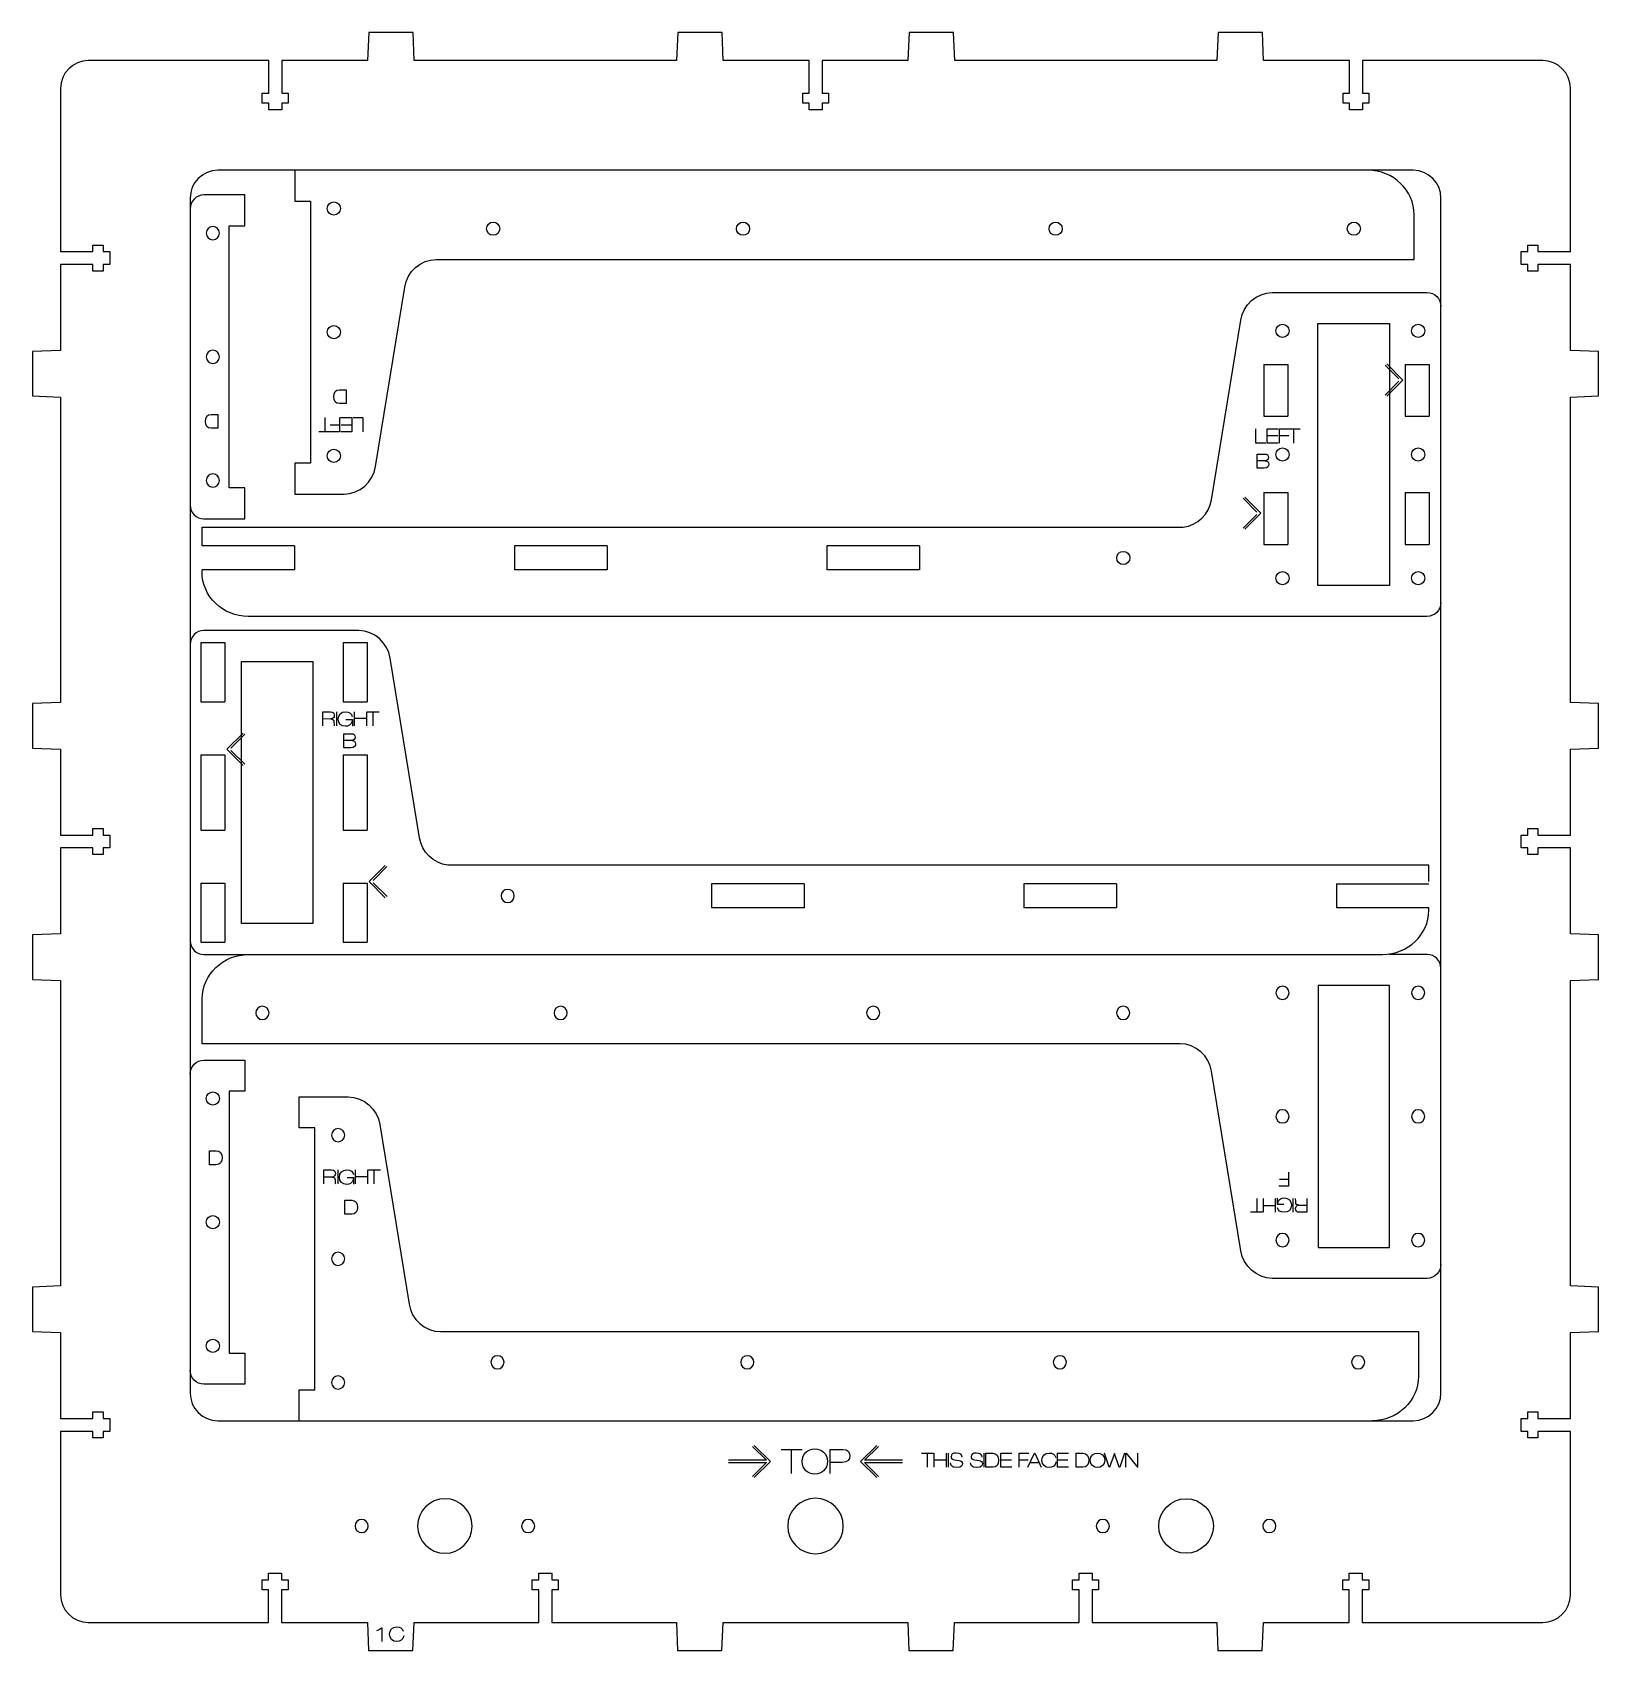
# Model space of a CAD drawing. Header units: millimetres. Extents: x -1166 to -93, y -857 to -63.
# Drawn here: x -1166 to -827.5, y -456.1 to -106.4 of the extents above; entities that cross this region are included whole.
import ezdxf

# ---------------------------------------------------------------- set-up
doc = ezdxf.new("R2010")
doc.units = ezdxf.units.MM
doc.layers.add('CUTS', color=1, linetype='Continuous', true_color=0xff0000)
doc.layers.add('TEXT', color=5, linetype='Continuous', true_color=0x0000ff)

msp = doc.modelspace()

# ---------------------------------------------------------------- linework, layer by layer
at = {"layer": 'CUTS', "color": 1, "lineweight": 25, "true_color": 0xff0000}
for p, q in [((-899.89, -178.12), (-894.69, -178.12)), ((-899.89, -178.12), (-899.89, -189.34)), ((-894.69, -178.12), (-894.69, -189.34)), ((-869.34, -178.12), (-864.14, -178.12)), ((-869.34, -178.12), (-869.34, -189.34)), ((-864.14, -178.12), (-864.14, -189.34)), ((-899.89, -189.34), (-894.69, -189.34)), ((-869.34, -189.34), (-864.14, -189.34)), ((-899.89, -205.84), (-894.69, -205.84)), ((-899.89, -205.84), (-899.89, -217.07)), ((-894.69, -205.84), (-894.69, -217.07)), ((-869.34, -205.84), (-864.14, -205.84)), ((-869.34, -205.84), (-869.34, -217.07)), ((-864.14, -205.84), (-864.14, -217.07)), ((-1129.31, -213.31), (-917.31, -213.27)), ((-1129.31, -217.35), (-1129.31, -213.31)), ((-1109.36, -217.35), (-1129.31, -217.35)), ((-1109.36, -217.35), (-1109.36, -222.55)), ((-1061.82, -217.35), (-1061.82, -222.55)), ((-1041.82, -217.35), (-1061.82, -217.35)), ((-1041.82, -217.35), (-1041.82, -222.55)), ((-994.31, -217.35), (-994.31, -222.55)), ((-974.31, -217.35), (-994.31, -217.35)), ((-974.31, -217.35), (-974.31, -222.55)), ((-899.89, -217.07), (-894.69, -217.07)), ((-869.34, -217.07), (-864.14, -217.07)), ((-1129.36, -222.95), (-1129.31, -222.55)), ((-1109.36, -222.55), (-1129.31, -222.55)), ((-1041.82, -222.55), (-1061.82, -222.55)), ((-974.31, -222.55), (-994.31, -222.55)), ((-1129.62, -238.26), (-1124.42, -238.26)), ((-1129.62, -238.26), (-1129.62, -251.06)), ((-1124.42, -238.26), (-1124.42, -251.06)), ((-1098.87, -238.26), (-1093.67, -238.26)), ((-1098.87, -238.26), (-1098.87, -251.06)), ((-1093.67, -238.26), (-1093.67, -251.06)), ((-1129.62, -251.06), (-1124.42, -251.06)), ((-1098.87, -251.06), (-1093.67, -251.06)), ((-1129.62, -262.49), (-1124.42, -262.49)), ((-1129.62, -262.49), (-1129.62, -278.79)), ((-1124.42, -262.49), (-1124.42, -278.79)), ((-1098.87, -262.49), (-1093.67, -262.49)), ((-1098.87, -262.49), (-1098.87, -278.79)), ((-1093.67, -262.49), (-1093.67, -278.79)), ((-1129.62, -278.79), (-1124.42, -278.79)), ((-1098.87, -278.79), (-1093.67, -278.79)), ((-864.25, -286.36), (-1076.25, -286.36)), ((-864.23, -289.9), (-864.25, -286.36)), ((-1129.62, -290.21), (-1124.42, -290.21)), ((-1129.62, -290.21), (-1129.62, -303.01)), ((-1124.42, -290.21), (-1124.42, -303.01)), ((-1098.87, -290.21), (-1093.67, -290.21)), ((-1098.87, -290.21), (-1098.87, -303.01)), ((-1093.67, -290.21), (-1093.67, -303.01)), ((-1019.26, -290.4), (-1019.26, -295.6)), ((-999.26, -290.4), (-1019.26, -290.4)), ((-999.26, -290.4), (-999.26, -295.6)), ((-951.74, -290.4), (-951.74, -295.6)), ((-931.74, -290.4), (-951.74, -290.4)), ((-931.74, -290.4), (-931.74, -295.6)), ((-884.21, -290.4), (-884.21, -295.6)), ((-884.21, -290.4), (-864.23, -290.4)), ((-999.26, -295.6), (-1019.26, -295.6)), ((-931.74, -295.6), (-951.74, -295.6)), ((-864.23, -295.6), (-884.21, -295.6)), ((-864.21, -296.1), (-864.21, -295.6)), ((-1129.62, -303.01), (-1124.42, -303.01)), ((-1098.87, -303.01), (-1093.67, -303.01))]:
    msp.add_line(p, q, dxfattribs=at)
for points in [[(-839.61, -112.46), (-858.85, -112.46), (-878.57, -112.46), (-878.57, -119.48), (-877.17, -119.48), (-877.17, -121.68), (-878.57, -121.68), (-878.57, -123.12), (-881.37, -123.12), (-881.37, -121.68), (-882.77, -121.68), (-882.77, -119.48), (-881.37, -119.48), (-881.37, -112.46), (-899.92, -112.46), (-900.17, -106.37), (-909.77, -106.37), (-910.02, -112.46), (-966.7, -112.46), (-966.95, -106.37), (-976.55, -106.37), (-976.8, -112.46), (-995.35, -112.46), (-995.35, -119.48), (-993.95, -119.48), (-993.95, -121.68), (-995.35, -121.68), (-995.35, -123.12), (-998.15, -123.12), (-998.15, -121.68), (-999.55, -121.68), (-999.55, -119.48), (-998.15, -119.48), (-998.15, -112.46), (-1016.7, -112.46), (-1016.95, -106.37), (-1026.55, -106.37), (-1026.8, -112.46), (-1083.49, -112.46), (-1083.74, -106.37), (-1093.34, -106.37), (-1093.59, -112.46), (-1112.14, -112.46), (-1112.14, -119.48), (-1110.74, -119.48), (-1110.74, -121.68), (-1112.14, -121.68), (-1112.14, -123.12), (-1114.94, -123.12), (-1114.94, -121.68), (-1116.34, -121.68), (-1116.34, -119.48), (-1114.94, -119.48), (-1114.94, -112.46), (-1130.99, -112.46), (-1153.94, -112.47)], [(-1159.94, -118.47), (-1159.94, -137.7), (-1159.94, -153.75), (-1152.93, -153.75), (-1152.93, -152.35), (-1150.73, -152.35), (-1150.73, -153.75), (-1149.28, -153.75), (-1149.28, -156.56), (-1150.73, -156.56), (-1150.73, -157.96), (-1152.93, -157.96), (-1152.93, -156.56), (-1159.94, -156.56), (-1159.94, -175.1), (-1166.03, -175.35), (-1166.03, -184.95), (-1159.94, -185.2), (-1159.94, -251.18), (-1166.03, -251.43), (-1166.03, -261.03), (-1159.94, -261.28), (-1159.94, -279.83), (-1152.93, -279.83), (-1152.93, -278.43), (-1150.73, -278.43), (-1150.73, -279.83), (-1149.28, -279.83), (-1149.28, -282.63), (-1150.73, -282.63), (-1150.73, -284.03), (-1152.93, -284.03), (-1152.93, -282.63), (-1159.94, -282.63), (-1159.94, -301.18), (-1166.03, -301.43), (-1166.03, -311.03), (-1159.94, -311.28), (-1159.94, -377.26), (-1166.03, -377.51), (-1166.03, -387.11), (-1159.94, -387.36), (-1159.94, -405.91), (-1152.93, -405.91), (-1152.93, -404.51), (-1150.73, -404.51), (-1150.73, -405.91), (-1149.28, -405.91), (-1149.28, -408.71), (-1150.73, -408.71), (-1150.73, -410.11), (-1152.93, -410.11), (-1152.93, -408.71), (-1159.94, -408.71), (-1159.94, -427.92), (-1159.94, -444)], [(-827.52, -184.95), (-827.52, -175.35), (-833.61, -175.1), (-833.61, -156.55), (-840.63, -156.55), (-840.63, -157.95), (-842.83, -157.95), (-842.83, -156.55), (-844.27, -156.55), (-844.27, -153.75), (-842.83, -153.75), (-842.83, -152.35), (-840.63, -152.35), (-840.63, -153.75), (-833.61, -153.75), (-833.61, -118.46)], [(-867.61, -136.17), (-1125.94, -136.17)], [(-1109.3, -136.17), (-1109.3, -142.87), (-1105.9, -142.87), (-1105.9, -199.47), (-1109.3, -199.47), (-1109.3, -206.17), (-1098.68, -206.17)], [(-1131.94, -142.17), (-1131.94, -400.42)], [(-1128.94, -211.5), (-1120.11, -211.5), (-1120.11, -204.8), (-1123.51, -204.8), (-1123.51, -148.2), (-1120.11, -148.2), (-1120.11, -141.5), (-1128.94, -141.5)], [(-861.61, -400.42), (-861.61, -142.17), (-861.61, -142.17)], [(-1078.77, -155.45), (-867.39, -155.45), (-867.39, -145.81)], [(-1091.9, -200.22), (-1085.55, -161.4)], [(-898.07, -162.59), (-868.57, -162.59), (-864.62, -162.59)], [(-911.2, -207.36), (-904.84, -168.54)], [(-872.73, -169.29), (-872.73, -225.89), (-888.18, -225.89), (-888.18, -169.29), (-872.73, -169.29), (-872.73, -169.29)], [(-833.61, -444), (-833.61, -424.76), (-833.61, -408.71), (-840.63, -408.71), (-840.63, -410.11), (-842.83, -410.11), (-842.83, -408.71), (-844.27, -408.71), (-844.27, -405.91), (-842.83, -405.91), (-842.83, -404.51), (-840.63, -404.51), (-840.63, -405.91), (-833.61, -405.91), (-833.61, -387.36), (-827.52, -387.11), (-827.52, -377.51), (-833.61, -377.26), (-833.61, -311.28), (-827.52, -311.03), (-827.52, -301.43), (-833.61, -301.18), (-833.61, -282.63), (-840.63, -282.63), (-840.63, -284.03), (-842.83, -284.03), (-842.83, -282.63), (-844.27, -282.63), (-844.27, -279.83), (-842.83, -279.83), (-842.83, -278.43), (-840.63, -278.43), (-840.63, -279.83), (-833.61, -279.83), (-833.61, -261.28), (-827.52, -261.03), (-827.52, -251.43), (-833.61, -251.18), (-833.61, -185.2), (-827.52, -184.95), (-827.52, -184.95)], [(-864.62, -232.59), (-1116.18, -232.59), (-1119.36, -232.59)], [(-1095.49, -235.64), (-1125, -235.64), (-1128.94, -235.64)], [(-1105.39, -242.34), (-1105.39, -298.94), (-1120.84, -298.94), (-1120.84, -242.34), (-1105.39, -242.34), (-1105.39, -242.34)], [(-1082.36, -280.41), (-1088.72, -241.59)], [(-1128.94, -305.64), (-877.39, -305.64), (-874.21, -305.64)], [(-864.61, -305.64), (-872.73, -305.64)], [(-888.16, -312.34), (-888.16, -368.94), (-872.71, -368.94), (-872.71, -312.34), (-888.16, -312.34), (-888.16, -312.34)], [(-917.96, -324.92), (-1129.34, -324.92), (-1129.34, -315.28)], [(-1128.94, -328.5), (-1120.11, -328.5), (-1120.11, -335.2), (-1123.51, -335.2), (-1123.51, -391.8), (-1120.11, -391.8), (-1120.11, -398.5), (-1128.94, -398.5)], [(-904.83, -369.69), (-911.19, -330.87)], [(-1108.37, -406.42), (-1108.37, -399.72), (-1104.97, -399.72), (-1104.97, -343.12), (-1108.37, -343.12), (-1108.37, -336.42), (-1097.75, -336.42)], [(-1090.97, -342.37), (-1084.62, -381.19)], [(-864.61, -375.64), (-898.06, -375.64)], [(-1077.84, -387.14), (-866.46, -387.14), (-866.46, -396.78)], [(-1125.94, -406.42), (-867.61, -406.42)], [(-1153.94, -450), (-1134.7, -450), (-1114.98, -450), (-1114.98, -442.98), (-1116.38, -442.98), (-1116.38, -440.78), (-1114.98, -440.78), (-1114.98, -439.34), (-1112.18, -439.34), (-1112.18, -440.78), (-1110.78, -440.78), (-1110.78, -442.98), (-1112.18, -442.98), (-1112.18, -450), (-1093.63, -450), (-1093.38, -456.09), (-1083.78, -456.09), (-1083.53, -450), (-1056.59, -450), (-1056.59, -442.98), (-1057.99, -442.98), (-1057.99, -440.78), (-1056.59, -440.78), (-1056.59, -439.34), (-1053.79, -439.34), (-1053.79, -440.78), (-1052.39, -440.78), (-1052.39, -442.98), (-1053.79, -442.98), (-1053.79, -450), (-1026.85, -450), (-1026.6, -456.09), (-1017, -456.09), (-1016.75, -450), (-976.85, -450), (-976.6, -456.09), (-967, -456.09), (-966.75, -450), (-939.81, -450), (-939.81, -442.98), (-941.21, -442.98), (-941.21, -440.78), (-939.81, -440.78), (-939.81, -439.34), (-937.01, -439.34), (-937.01, -440.78), (-935.61, -440.78), (-935.61, -442.98), (-937.01, -442.98), (-937.01, -450), (-910.06, -450), (-909.81, -456.09), (-900.21, -456.09), (-899.96, -450), (-881.41, -450), (-881.41, -442.98), (-882.81, -442.98), (-882.81, -440.78), (-881.41, -440.78), (-881.41, -439.34), (-878.61, -439.34), (-878.61, -440.78), (-877.21, -440.78), (-877.21, -442.98), (-878.61, -442.98), (-878.61, -450), (-839.61, -450)]]:
    msp.add_lwpolyline(points, dxfattribs=at)
for points in [[(-1153.94, -112.47), (-1157.24, -112.47), (-1159.94, -115.17), (-1159.94, -118.47)], [(-833.61, -118.46), (-833.61, -115.16), (-836.31, -112.46), (-839.61, -112.46)], [(-1125.94, -136.17), (-1129.24, -136.17), (-1131.94, -138.87), (-1131.94, -142.17)], [(-867.39, -145.81), (-867.39, -140.51), (-871.89, -136.17), (-877.39, -136.17)], [(-861.61, -142.17), (-861.61, -138.87), (-864.31, -136.17), (-867.61, -136.17)], [(-1128.94, -141.5), (-1130.59, -141.5), (-1131.94, -142.85), (-1131.94, -144.5)], [(-1102.31, -144.44), (-1102.31, -143.66), (-1101.68, -143.02), (-1100.89, -143.02)], [(-1100.89, -143.02), (-1100.1, -143.02), (-1099.46, -143.66), (-1099.46, -144.44)], [(-1100.89, -145.87), (-1101.68, -145.87), (-1102.31, -145.23), (-1102.31, -144.44)], [(-1099.46, -144.44), (-1099.46, -145.23), (-1100.1, -145.87), (-1100.89, -145.87)], [(-1127.02, -148.35), (-1127.81, -148.35), (-1128.45, -148.99), (-1128.45, -149.77)], [(-1128.45, -149.77), (-1128.45, -150.56), (-1127.81, -151.2), (-1127.02, -151.2)], [(-1125.6, -149.77), (-1125.6, -148.99), (-1126.23, -148.35), (-1127.02, -148.35)], [(-1127.02, -151.2), (-1126.23, -151.2), (-1125.6, -150.56), (-1125.6, -149.77)], [(-1067.87, -148.81), (-1067.87, -148.02), (-1067.24, -147.38), (-1066.45, -147.38)], [(-1066.45, -150.23), (-1067.24, -150.23), (-1067.87, -149.59), (-1067.87, -148.81)], [(-1066.45, -147.38), (-1065.66, -147.38), (-1065.02, -148.02), (-1065.02, -148.81)], [(-1065.02, -148.81), (-1065.02, -149.59), (-1065.66, -150.23), (-1066.45, -150.23)], [(-1013.87, -148.81), (-1013.87, -148.02), (-1013.23, -147.38), (-1012.44, -147.38)], [(-1012.44, -150.23), (-1013.23, -150.23), (-1013.87, -149.59), (-1013.87, -148.81)], [(-1012.44, -147.38), (-1011.65, -147.38), (-1011.02, -148.02), (-1011.02, -148.81)], [(-1011.02, -148.81), (-1011.02, -149.59), (-1011.65, -150.23), (-1012.44, -150.23)], [(-946.31, -148.81), (-946.31, -148.02), (-945.67, -147.38), (-944.89, -147.38)], [(-944.89, -150.23), (-945.67, -150.23), (-946.31, -149.59), (-946.31, -148.81)], [(-944.89, -147.38), (-944.1, -147.38), (-943.46, -148.02), (-943.46, -148.81)], [(-943.46, -148.81), (-943.46, -149.59), (-944.1, -150.23), (-944.89, -150.23)], [(-881.84, -148.81), (-881.84, -148.02), (-881.2, -147.38), (-880.41, -147.38)], [(-880.41, -150.23), (-881.2, -150.23), (-881.84, -149.59), (-881.84, -148.81)], [(-880.41, -147.38), (-879.63, -147.38), (-878.99, -148.02), (-878.99, -148.81)], [(-878.99, -148.81), (-878.99, -149.59), (-879.63, -150.23), (-880.41, -150.23)], [(-1085.55, -161.4), (-1085.12, -158.13), (-1082.07, -155.45), (-1078.77, -155.45)], [(-904.84, -168.54), (-904.42, -165.27), (-901.37, -162.59), (-898.07, -162.59)], [(-864.62, -162.59), (-862.98, -162.59), (-861.62, -163.94), (-861.62, -165.59)], [(-1102.31, -171.17), (-1102.31, -170.38), (-1101.68, -169.74), (-1100.89, -169.74)], [(-1100.89, -172.59), (-1101.68, -172.59), (-1102.31, -171.96), (-1102.31, -171.17)], [(-1100.89, -169.74), (-1100.1, -169.74), (-1099.46, -170.38), (-1099.46, -171.17)], [(-1099.46, -171.17), (-1099.46, -171.96), (-1100.1, -172.59), (-1100.89, -172.59)], [(-897.28, -170.87), (-897.28, -170.08), (-896.64, -169.44), (-895.86, -169.44)], [(-895.86, -172.29), (-896.64, -172.29), (-897.28, -171.65), (-897.28, -170.87)], [(-895.86, -169.44), (-895.07, -169.44), (-894.43, -170.08), (-894.43, -170.87)], [(-894.43, -170.87), (-894.43, -171.65), (-895.07, -172.29), (-895.86, -172.29)], [(-867.97, -170.87), (-867.97, -170.08), (-867.33, -169.44), (-866.54, -169.44)], [(-866.54, -172.29), (-867.33, -172.29), (-867.97, -171.65), (-867.97, -170.87)], [(-866.54, -169.44), (-865.75, -169.44), (-865.12, -170.08), (-865.12, -170.87)], [(-865.12, -170.87), (-865.12, -171.65), (-865.75, -172.29), (-866.54, -172.29)], [(-1127.02, -175.07), (-1127.81, -175.07), (-1128.45, -175.71), (-1128.45, -176.5)], [(-1128.45, -176.5), (-1128.45, -177.28), (-1127.81, -177.92), (-1127.02, -177.92)], [(-1125.6, -176.5), (-1125.6, -175.71), (-1126.23, -175.07), (-1127.02, -175.07)], [(-1127.02, -177.92), (-1126.23, -177.92), (-1125.6, -177.28), (-1125.6, -176.5)], [(-1102.31, -197.89), (-1102.31, -197.11), (-1101.68, -196.47), (-1100.89, -196.47)], [(-1100.89, -199.32), (-1101.68, -199.32), (-1102.31, -198.68), (-1102.31, -197.89)], [(-1100.89, -196.47), (-1100.1, -196.47), (-1099.46, -197.11), (-1099.46, -197.89)], [(-1099.46, -197.89), (-1099.46, -198.68), (-1100.1, -199.32), (-1100.89, -199.32)], [(-897.28, -197.59), (-897.28, -196.81), (-896.64, -196.17), (-895.86, -196.17)], [(-895.86, -199.02), (-896.64, -199.02), (-897.28, -198.38), (-897.28, -197.59)], [(-895.86, -196.17), (-895.07, -196.17), (-894.43, -196.81), (-894.43, -197.59)], [(-894.43, -197.59), (-894.43, -198.38), (-895.07, -199.02), (-895.86, -199.02)], [(-867.97, -197.59), (-867.97, -196.81), (-867.33, -196.17), (-866.54, -196.17)], [(-866.54, -199.02), (-867.33, -199.02), (-867.97, -198.38), (-867.97, -197.59)], [(-866.54, -196.17), (-865.75, -196.17), (-865.12, -196.81), (-865.12, -197.59)], [(-865.12, -197.59), (-865.12, -198.38), (-865.75, -199.02), (-866.54, -199.02)], [(-1127.02, -201.8), (-1127.81, -201.8), (-1128.45, -202.43), (-1128.45, -203.22)], [(-1125.6, -203.22), (-1125.6, -202.43), (-1126.23, -201.8), (-1127.02, -201.8)], [(-1098.68, -206.17), (-1095.38, -206.17), (-1092.33, -203.49), (-1091.9, -200.22)], [(-1128.45, -203.22), (-1128.45, -204.01), (-1127.81, -204.65), (-1127.02, -204.65)], [(-1127.02, -204.65), (-1126.23, -204.65), (-1125.6, -204.01), (-1125.6, -203.22)], [(-1131.94, -208.5), (-1131.94, -210.15), (-1130.59, -211.5), (-1128.94, -211.5)], [(-917.31, -213.27), (-914.28, -212.95), (-911.6, -210.41), (-911.2, -207.36)], [(-931.68, -219.95), (-931.68, -219.17), (-931.04, -218.53), (-930.26, -218.53)], [(-930.26, -221.38), (-931.04, -221.38), (-931.68, -220.74), (-931.68, -219.95)], [(-930.26, -218.53), (-929.47, -218.53), (-928.83, -219.17), (-928.83, -219.95)], [(-928.83, -219.95), (-928.83, -220.74), (-929.47, -221.38), (-930.26, -221.38)], [(-1119.36, -232.59), (-1124.86, -232.59), (-1129.36, -228.25), (-1129.36, -222.95)], [(-897.28, -224.32), (-897.28, -223.53), (-896.64, -222.89), (-895.86, -222.89)], [(-895.86, -222.89), (-895.07, -222.89), (-894.43, -223.53), (-894.43, -224.32)], [(-867.97, -224.32), (-867.97, -223.53), (-867.33, -222.89), (-866.54, -222.89)], [(-866.54, -222.89), (-865.75, -222.89), (-865.12, -223.53), (-865.12, -224.32)], [(-895.86, -225.74), (-896.64, -225.74), (-897.28, -225.1), (-897.28, -224.32)], [(-894.43, -224.32), (-894.43, -225.1), (-895.07, -225.74), (-895.86, -225.74)], [(-866.54, -225.74), (-867.33, -225.74), (-867.97, -225.1), (-867.97, -224.32)], [(-865.12, -224.32), (-865.12, -225.1), (-865.75, -225.74), (-866.54, -225.74)], [(-861.62, -229.59), (-861.62, -231.24), (-862.98, -232.59), (-864.62, -232.59)], [(-1128.94, -235.64), (-1130.59, -235.64), (-1131.94, -236.99), (-1131.94, -238.64)], [(-1088.72, -241.59), (-1089.15, -238.32), (-1092.19, -235.64), (-1095.49, -235.64)], [(-1076.25, -286.32), (-1079.29, -285.99), (-1081.97, -283.46), (-1082.36, -280.41)], [(-1063.31, -291.57), (-1064.09, -291.57), (-1064.73, -292.21), (-1064.73, -293)], [(-1064.73, -293), (-1064.73, -293.79), (-1064.09, -294.42), (-1063.31, -294.42)], [(-1061.88, -293), (-1061.88, -292.21), (-1062.52, -291.57), (-1063.31, -291.57)], [(-1063.31, -294.42), (-1062.52, -294.42), (-1061.88, -293.79), (-1061.88, -293)], [(-874.21, -305.64), (-868.74, -305.64), (-864.27, -301.36), (-864.21, -296.1)], [(-1131.94, -302.64), (-1131.94, -304.29), (-1130.59, -305.64), (-1128.94, -305.64)], [(-1129.34, -315.28), (-1129.34, -309.98), (-1124.84, -305.64), (-1119.34, -305.64)], [(-861.61, -308.64), (-861.61, -306.99), (-862.96, -305.64), (-864.61, -305.64)], [(-895.85, -312.49), (-896.63, -312.49), (-897.27, -313.13), (-897.27, -313.92)], [(-897.27, -313.92), (-897.27, -314.7), (-896.63, -315.34), (-895.85, -315.34)], [(-894.42, -313.92), (-894.42, -313.13), (-895.06, -312.49), (-895.85, -312.49)], [(-895.85, -315.34), (-895.06, -315.34), (-894.42, -314.7), (-894.42, -313.92)], [(-866.53, -312.49), (-867.32, -312.49), (-867.95, -313.13), (-867.95, -313.92)], [(-867.95, -313.92), (-867.95, -314.7), (-867.32, -315.34), (-866.53, -315.34)], [(-865.1, -313.92), (-865.1, -313.13), (-865.74, -312.49), (-866.53, -312.49)], [(-866.53, -315.34), (-865.74, -315.34), (-865.1, -314.7), (-865.1, -313.92)], [(-1116.32, -316.85), (-1117.11, -316.85), (-1117.74, -317.49), (-1117.74, -318.28)], [(-1114.89, -318.28), (-1114.89, -317.49), (-1115.53, -316.85), (-1116.32, -316.85)], [(-1051.87, -316.85), (-1052.66, -316.85), (-1053.29, -317.49), (-1053.29, -318.28)], [(-1050.44, -318.28), (-1050.44, -317.49), (-1051.08, -316.85), (-1051.87, -316.85)], [(-984.29, -316.85), (-985.08, -316.85), (-985.72, -317.49), (-985.72, -318.28)], [(-982.87, -318.28), (-982.87, -317.49), (-983.51, -316.85), (-984.29, -316.85)], [(-930.28, -316.85), (-931.07, -316.85), (-931.71, -317.49), (-931.71, -318.28)], [(-928.86, -318.28), (-928.86, -317.49), (-929.5, -316.85), (-930.28, -316.85)], [(-1117.74, -318.28), (-1117.74, -319.07), (-1117.11, -319.7), (-1116.32, -319.7)], [(-1116.32, -319.7), (-1115.53, -319.7), (-1114.89, -319.07), (-1114.89, -318.28)], [(-1053.29, -318.28), (-1053.29, -319.07), (-1052.66, -319.7), (-1051.87, -319.7)], [(-1051.87, -319.7), (-1051.08, -319.7), (-1050.44, -319.07), (-1050.44, -318.28)], [(-985.72, -318.28), (-985.72, -319.07), (-985.08, -319.7), (-984.29, -319.7)], [(-984.29, -319.7), (-983.51, -319.7), (-982.87, -319.07), (-982.87, -318.28)], [(-931.71, -318.28), (-931.71, -319.07), (-931.07, -319.7), (-930.28, -319.7)], [(-930.28, -319.7), (-929.5, -319.7), (-928.86, -319.07), (-928.86, -318.28)], [(-911.19, -330.87), (-911.61, -327.6), (-914.66, -324.92), (-917.96, -324.92)], [(-1131.94, -331.5), (-1131.94, -329.85), (-1130.59, -328.5), (-1128.94, -328.5)], [(-1128.45, -336.77), (-1128.45, -335.99), (-1127.81, -335.35), (-1127.02, -335.35)], [(-1127.02, -335.35), (-1126.23, -335.35), (-1125.6, -335.99), (-1125.6, -336.77)], [(-1127.02, -338.2), (-1127.81, -338.2), (-1128.45, -337.56), (-1128.45, -336.77)], [(-1125.6, -336.77), (-1125.6, -337.56), (-1126.23, -338.2), (-1127.02, -338.2)], [(-1097.75, -336.42), (-1094.45, -336.42), (-1091.4, -339.1), (-1090.97, -342.37)], [(-895.85, -339.21), (-896.63, -339.21), (-897.27, -339.85), (-897.27, -340.64)], [(-894.42, -340.64), (-894.42, -339.85), (-895.06, -339.21), (-895.85, -339.21)], [(-866.53, -339.21), (-867.32, -339.21), (-867.95, -339.85), (-867.95, -340.64)], [(-865.11, -340.64), (-865.11, -339.85), (-865.74, -339.21), (-866.53, -339.21)], [(-897.27, -340.64), (-897.27, -341.43), (-896.63, -342.06), (-895.85, -342.06)], [(-895.85, -342.06), (-895.06, -342.06), (-894.42, -341.43), (-894.42, -340.64)], [(-867.95, -340.64), (-867.95, -341.43), (-867.32, -342.06), (-866.53, -342.06)], [(-866.53, -342.06), (-865.74, -342.06), (-865.11, -341.43), (-865.11, -340.64)], [(-1099.96, -343.27), (-1100.75, -343.27), (-1101.38, -343.91), (-1101.38, -344.7)], [(-1101.38, -344.7), (-1101.38, -345.48), (-1100.75, -346.12), (-1099.96, -346.12)], [(-1098.53, -344.7), (-1098.53, -343.91), (-1099.17, -343.27), (-1099.96, -343.27)], [(-1099.96, -346.12), (-1099.17, -346.12), (-1098.53, -345.48), (-1098.53, -344.7)], [(-1128.45, -363.5), (-1128.45, -362.71), (-1127.81, -362.07), (-1127.02, -362.07)], [(-1127.02, -364.92), (-1127.81, -364.92), (-1128.45, -364.28), (-1128.45, -363.5)], [(-1127.02, -362.07), (-1126.23, -362.07), (-1125.6, -362.71), (-1125.6, -363.5)], [(-1125.6, -363.5), (-1125.6, -364.28), (-1126.23, -364.92), (-1127.02, -364.92)], [(-895.85, -365.94), (-896.63, -365.94), (-897.27, -366.58), (-897.27, -367.36)], [(-894.42, -367.36), (-894.42, -366.58), (-895.06, -365.94), (-895.85, -365.94)], [(-866.53, -365.94), (-867.32, -365.94), (-867.95, -366.58), (-867.95, -367.36)], [(-865.11, -367.36), (-865.11, -366.58), (-865.74, -365.94), (-866.53, -365.94)], [(-1099.96, -370), (-1100.75, -370), (-1101.38, -370.63), (-1101.38, -371.42)], [(-1098.53, -371.42), (-1098.53, -370.63), (-1099.17, -370), (-1099.96, -370)], [(-898.06, -375.64), (-901.36, -375.64), (-904.4, -372.96), (-904.83, -369.69)], [(-897.27, -367.36), (-897.27, -368.15), (-896.63, -368.79), (-895.85, -368.79)], [(-895.85, -368.79), (-895.06, -368.79), (-894.42, -368.15), (-894.42, -367.36)], [(-867.95, -367.36), (-867.95, -368.15), (-867.32, -368.79), (-866.53, -368.79)], [(-866.53, -368.79), (-865.74, -368.79), (-865.11, -368.15), (-865.11, -367.36)], [(-1101.38, -371.42), (-1101.38, -372.21), (-1100.75, -372.85), (-1099.96, -372.85)], [(-1099.96, -372.85), (-1099.17, -372.85), (-1098.53, -372.21), (-1098.53, -371.42)], [(-861.61, -372.64), (-861.61, -374.29), (-862.96, -375.64), (-864.61, -375.64)], [(-1084.62, -381.19), (-1084.19, -384.46), (-1081.14, -387.14), (-1077.84, -387.14)], [(-1128.45, -390.22), (-1128.45, -389.43), (-1127.81, -388.8), (-1127.02, -388.8)], [(-1127.02, -391.65), (-1127.81, -391.65), (-1128.45, -391.01), (-1128.45, -390.22)], [(-1127.02, -388.8), (-1126.23, -388.8), (-1125.6, -389.43), (-1125.6, -390.22)], [(-1125.6, -390.22), (-1125.6, -391.01), (-1126.23, -391.65), (-1127.02, -391.65)], [(-1065.52, -392.36), (-1066.31, -392.36), (-1066.95, -392.99), (-1066.95, -393.78)], [(-1066.95, -393.78), (-1066.95, -394.57), (-1066.31, -395.21), (-1065.52, -395.21)], [(-1064.1, -393.78), (-1064.1, -392.99), (-1064.73, -392.36), (-1065.52, -392.36)], [(-1065.52, -395.21), (-1064.73, -395.21), (-1064.1, -394.57), (-1064.1, -393.78)], [(-1011.51, -392.36), (-1012.3, -392.36), (-1012.94, -392.99), (-1012.94, -393.78)], [(-1012.94, -393.78), (-1012.94, -394.57), (-1012.3, -395.21), (-1011.51, -395.21)], [(-1010.09, -393.78), (-1010.09, -392.99), (-1010.72, -392.36), (-1011.51, -392.36)], [(-1011.51, -395.21), (-1010.72, -395.21), (-1010.09, -394.57), (-1010.09, -393.78)], [(-943.96, -392.36), (-944.74, -392.36), (-945.38, -392.99), (-945.38, -393.78)], [(-945.38, -393.78), (-945.38, -394.57), (-944.74, -395.21), (-943.96, -395.21)], [(-942.53, -393.78), (-942.53, -392.99), (-943.17, -392.36), (-943.96, -392.36)], [(-943.96, -395.21), (-943.17, -395.21), (-942.53, -394.57), (-942.53, -393.78)], [(-879.48, -392.36), (-880.27, -392.36), (-880.91, -392.99), (-880.91, -393.78)], [(-880.91, -393.78), (-880.91, -394.57), (-880.27, -395.21), (-879.48, -395.21)], [(-878.06, -393.78), (-878.06, -392.99), (-878.7, -392.36), (-879.48, -392.36)], [(-879.48, -395.21), (-878.7, -395.21), (-878.06, -394.57), (-878.06, -393.78)], [(-1128.94, -398.5), (-1130.59, -398.5), (-1131.94, -397.15), (-1131.94, -395.5)], [(-1099.96, -396.72), (-1100.75, -396.72), (-1101.38, -397.36), (-1101.38, -398.15)], [(-1101.38, -398.15), (-1101.38, -398.93), (-1100.75, -399.57), (-1099.96, -399.57)], [(-1098.53, -398.15), (-1098.53, -397.36), (-1099.17, -396.72), (-1099.96, -396.72)], [(-1099.96, -399.57), (-1099.17, -399.57), (-1098.53, -398.93), (-1098.53, -398.15)], [(-866.46, -396.78), (-866.46, -402.08), (-870.96, -406.42), (-876.46, -406.42)], [(-1131.94, -400.42), (-1131.94, -403.72), (-1129.24, -406.42), (-1125.94, -406.42)], [(-867.61, -406.42), (-864.31, -406.42), (-861.61, -403.72), (-861.61, -400.42)], [(-996.78, -423.16), (-1000.09, -423.16), (-1002.78, -425.85), (-1002.78, -429.16)], [(-990.78, -429.16), (-990.78, -425.85), (-993.46, -423.16), (-996.78, -423.16)], [(-1076.87, -423.26), (-1080.12, -423.26), (-1082.77, -425.9), (-1082.77, -429.16)], [(-1070.97, -429.16), (-1070.97, -425.9), (-1073.61, -423.26), (-1076.87, -423.26)], [(-922.59, -429.16), (-922.59, -425.9), (-919.95, -423.26), (-916.69, -423.26)], [(-916.69, -423.26), (-913.43, -423.26), (-910.79, -425.9), (-910.79, -429.16)], [(-1094.87, -427.74), (-1095.65, -427.74), (-1096.29, -428.37), (-1096.29, -429.16)], [(-1096.29, -429.16), (-1096.29, -429.95), (-1095.65, -430.59), (-1094.87, -430.59)], [(-1093.44, -429.16), (-1093.44, -428.37), (-1094.08, -427.74), (-1094.87, -427.74)], [(-1094.87, -430.59), (-1094.08, -430.59), (-1093.44, -429.95), (-1093.44, -429.16)], [(-1082.77, -429.16), (-1082.77, -432.42), (-1080.12, -435.06), (-1076.87, -435.06)], [(-1076.87, -435.06), (-1073.61, -435.06), (-1070.97, -432.42), (-1070.97, -429.16)], [(-1058.87, -427.74), (-1059.65, -427.74), (-1060.29, -428.37), (-1060.29, -429.16)], [(-1060.29, -429.16), (-1060.29, -429.95), (-1059.65, -430.59), (-1058.87, -430.59)], [(-1057.44, -429.16), (-1057.44, -428.37), (-1058.08, -427.74), (-1058.87, -427.74)], [(-1058.87, -430.59), (-1058.08, -430.59), (-1057.44, -429.95), (-1057.44, -429.16)], [(-1002.78, -429.16), (-1002.78, -432.47), (-1000.09, -435.16), (-996.78, -435.16)], [(-996.78, -435.16), (-993.46, -435.16), (-990.78, -432.47), (-990.78, -429.16)], [(-934.69, -427.74), (-935.48, -427.74), (-936.12, -428.37), (-936.12, -429.16)], [(-936.12, -429.16), (-936.12, -429.95), (-935.48, -430.59), (-934.69, -430.59)], [(-933.27, -429.16), (-933.27, -428.37), (-933.9, -427.74), (-934.69, -427.74)], [(-934.69, -430.59), (-933.9, -430.59), (-933.27, -429.95), (-933.27, -429.16)], [(-916.69, -435.06), (-919.95, -435.06), (-922.59, -432.42), (-922.59, -429.16)], [(-910.79, -429.16), (-910.79, -432.42), (-913.43, -435.06), (-916.69, -435.06)], [(-898.69, -427.74), (-899.48, -427.74), (-900.12, -428.37), (-900.12, -429.16)], [(-900.12, -429.16), (-900.12, -429.95), (-899.48, -430.59), (-898.69, -430.59)], [(-897.27, -429.16), (-897.27, -428.37), (-897.9, -427.74), (-898.69, -427.74)], [(-898.69, -430.59), (-897.9, -430.59), (-897.27, -429.95), (-897.27, -429.16)], [(-1159.94, -444), (-1159.94, -447.3), (-1157.24, -450), (-1153.94, -450)], [(-839.61, -450), (-836.31, -450), (-833.61, -447.3), (-833.61, -444)]]:
    msp.add_open_spline(points, degree=3, dxfattribs=at)
at = {"layer": 'TEXT', "color": 5, "lineweight": 25, "true_color": 0x0000ff}
for points in [[(-870.67, -181.26), (-873.67, -178.26)], [(-873.29, -184.99), (-869.81, -181.51), (-873.29, -178.03)], [(-873.66, -184.75), (-870.67, -181.76)], [(-1099.65, -183.59), (-1098.18, -183.59), (-1098.18, -186.61), (-1098.18, -186.61)], [(-1098.18, -186.61), (-1099.65, -186.61)], [(-1127.39, -188.92), (-1125.92, -188.92), (-1125.92, -191.94), (-1125.92, -191.94)], [(-1125.92, -191.94), (-1127.39, -191.94)], [(-1102.8, -189.63), (-1102.8, -192.68)], [(-1099.67, -189.63), (-1099.67, -192.68), (-1101.81, -192.68)], [(-1099.67, -191.26), (-1101.69, -191.26)], [(-1099.41, -189.63), (-1097.01, -189.63), (-1097.01, -192.68), (-1099.38, -192.68)], [(-1097.01, -191.26), (-1099.28, -191.26)], [(-1096.72, -189.63), (-1094.58, -189.63), (-1094.58, -192.68)], [(-899.45, -195.12), (-901.59, -195.12), (-901.59, -192.07)], [(-896.76, -195.12), (-899.16, -195.12), (-899.16, -192.07), (-896.79, -192.07)], [(-896.49, -195.12), (-896.49, -192.07), (-894.36, -192.07)], [(-894.69, -192.07), (-892.06, -192.07)], [(-893.37, -195.12), (-893.37, -192.07)], [(-1101.48, -192.68), (-1104.11, -192.68)], [(-899.16, -193.49), (-896.89, -193.49)], [(-896.49, -193.49), (-894.48, -193.49)], [(-901.34, -197.51), (-899.7, -197.51)], [(-899.81, -200.53), (-901.34, -200.53), (-901.34, -197.51), (-901.34, -197.51)], [(-899.56, -198.94), (-901.34, -198.94)], [(-899.56, -198.94), (-899.56, -198.95)], [(-901.38, -210.03), (-904.38, -207.03)], [(-904, -213.75), (-900.52, -210.28), (-904, -206.8)], [(-904.37, -213.52), (-901.38, -210.53)], [(-1103.26, -256.2), (-1103.26, -253.21), (-1101.62, -253.21)], [(-1101.51, -254.75), (-1103.26, -254.76)], [(-1101.51, -254.74), (-1101.51, -254.75)], [(-1100.3, -253.21), (-1100.3, -256.2)], [(-1098.28, -254.87), (-1096.87, -254.87), (-1096.87, -256.27)], [(-1096.41, -256.2), (-1096.41, -253.21)], [(-1096.41, -254.6), (-1093.85, -254.6)], [(-1093.85, -253.21), (-1093.85, -256.2)], [(-1093.65, -253.21), (-1091.07, -253.21)], [(-1092.4, -256.2), (-1092.4, -253.24)], [(-1120.49, -257.82), (-1123.97, -261.3), (-1120.49, -264.78)], [(-1120.12, -258.06), (-1123.11, -261.05)], [(-1098.71, -257.95), (-1097.07, -257.95)], [(-1097.18, -260.97), (-1098.71, -260.97), (-1098.71, -257.95), (-1098.71, -257.95)], [(-1123.11, -261.55), (-1120.11, -264.55)], [(-1096.93, -259.39), (-1098.71, -259.39)], [(-1096.93, -259.39), (-1096.93, -259.4)], [(-1089.76, -286.42), (-1093.24, -289.9), (-1089.76, -293.38)], [(-1089.39, -286.66), (-1092.38, -289.65)], [(-1092.38, -290.15), (-1089.38, -293.15)], [(-1127.76, -348.05), (-1126.29, -348.05)], [(-1126.29, -351.07), (-1127.76, -351.07), (-1127.76, -348.05), (-1127.76, -348.05)], [(-1103.01, -355.21), (-1103.01, -352.22), (-1101.36, -352.22)], [(-1100.04, -352.22), (-1100.04, -355.21)], [(-1096.16, -355.21), (-1096.16, -352.22)], [(-1093.6, -352.22), (-1093.6, -355.21)], [(-1093.39, -352.22), (-1090.82, -352.22)], [(-1092.15, -355.21), (-1092.15, -352.25)], [(-894.52, -352.66), (-894.52, -355.68), (-896.64, -355.68)], [(-1101.25, -353.75), (-1101.25, -353.75), (-1103.01, -353.76)], [(-1098.02, -353.87), (-1096.61, -353.87), (-1096.61, -355.27)], [(-1096.16, -353.61), (-1093.6, -353.61)], [(-894.52, -354.27), (-896.52, -354.27)], [(-1098.48, -358.76), (-1097, -358.76)], [(-1097, -361.78), (-1098.48, -361.78), (-1098.48, -358.76), (-1098.48, -358.76)], [(-901.42, -358.37), (-901.42, -361.33)], [(-899.97, -361.36), (-899.97, -358.37)], [(-897.41, -359.97), (-899.97, -359.97)], [(-897.41, -358.37), (-897.41, -361.36)], [(-895.55, -359.71), (-896.95, -359.71), (-896.95, -358.31)], [(-893.53, -361.36), (-893.53, -358.37)], [(-892.32, -359.83), (-892.31, -359.83)], [(-892.31, -359.83), (-890.56, -359.82)], [(-890.56, -358.37), (-890.56, -361.36), (-892.2, -361.36)], [(-900.17, -361.36), (-902.75, -361.36)], [(-1010.38, -411.97), (-1007.39, -414.96), (-1015.56, -414.96)], [(-1010.01, -411.73), (-1006.53, -415.21), (-1010.01, -418.68)], [(-1004.17, -412.6), (-999.68, -412.6)], [(-1002, -417.81), (-1002, -412.65)], [(-993.62, -417.81), (-993.62, -412.6), (-990.83, -412.6)], [(-983.55, -418.68), (-987.03, -415.21), (-983.55, -411.73)], [(-977.99, -414.96), (-986.17, -414.96), (-983.17, -411.96)], [(-1015.56, -415.46), (-1007.39, -415.46), (-1010.39, -418.46)], [(-991.03, -415.44), (-993.62, -415.43)], [(-983.18, -418.45), (-986.17, -415.46), (-977.99, -415.46)], [(-973.87, -413.45), (-971.26, -413.45)], [(-972.56, -416.47), (-972.56, -413.45)], [(-971.1, -416.47), (-971.1, -413.45)], [(-971.1, -414.85), (-968.51, -414.85)], [(-968.51, -413.45), (-968.51, -416.47)], [(-968.08, -413.45), (-968.08, -416.47)], [(-966.73, -414.84), (-965.73, -415.01)], [(-962.41, -414.84), (-961.4, -415.01)], [(-960.4, -413.45), (-960.4, -416.47)], [(-959.95, -413.45), (-958.48, -413.45)], [(-958.48, -416.47), (-959.95, -416.47), (-959.95, -413.45), (-959.95, -413.45)], [(-954.32, -416.47), (-956.7, -416.47), (-956.7, -413.45), (-954.35, -413.45)], [(-956.7, -414.85), (-954.44, -414.85)], [(-952.78, -416.47), (-952.78, -413.45), (-950.66, -413.45)], [(-952.78, -414.85), (-950.78, -414.85)], [(-950.86, -416.47), (-949.47, -413.45), (-949.36, -413.45), (-947.98, -416.47)], [(-948.44, -415.47), (-950.41, -415.47)], [(-942.1, -416.47), (-944.47, -416.47), (-944.47, -413.45), (-942.12, -413.45)], [(-944.47, -414.85), (-942.22, -414.85)], [(-940.44, -413.45), (-938.97, -413.45)], [(-938.97, -416.47), (-940.44, -416.47), (-940.44, -413.45), (-940.44, -413.45)], [(-930.01, -413.45), (-931.02, -416.47), (-931.13, -416.47), (-932.17, -413.46), (-932.17, -413.46), (-933.21, -416.47), (-933.32, -416.47), (-934.33, -413.45)], [(-929.71, -416.47), (-929.71, -413.45), (-929.6, -413.45), (-927.22, -416.47), (-927.12, -416.47), (-927.12, -413.45)], [(-1090.61, -451.14), (-1090.5, -451.14), (-1090.5, -454.12)]]:
    msp.add_lwpolyline(points, dxfattribs=at)
for points in [[(-1100.91, -185.1), (-1100.91, -184.2), (-1100.48, -183.59), (-1099.65, -183.59)], [(-1099.65, -186.61), (-1100.48, -186.61), (-1100.91, -186), (-1100.91, -185.1)], [(-1128.65, -190.43), (-1128.65, -189.53), (-1128.23, -188.92), (-1127.39, -188.92)], [(-1127.39, -191.94), (-1128.23, -191.94), (-1128.65, -191.33), (-1128.65, -190.43)], [(-899.7, -197.51), (-899.23, -197.51), (-898.89, -197.76), (-898.89, -198.26)], [(-898.89, -198.26), (-898.89, -198.61), (-899.2, -198.95), (-899.56, -198.94)], [(-899.56, -198.95), (-899.17, -198.97), (-898.8, -199.18), (-898.8, -199.71)], [(-898.8, -199.71), (-898.8, -200.06), (-899.02, -200.53), (-899.81, -200.53)], [(-1101.62, -253.21), (-1101.02, -253.21), (-1100.79, -253.5), (-1100.79, -254.03)], [(-1100.79, -254.03), (-1100.79, -254.32), (-1100.99, -254.71), (-1101.51, -254.74)], [(-1101.51, -254.75), (-1101.05, -254.75), (-1100.85, -254.97), (-1100.85, -255.38)], [(-1099.93, -254.78), (-1099.93, -253.79), (-1099.24, -253.21), (-1098.38, -253.21)], [(-1098.38, -256.33), (-1099.24, -256.33), (-1099.93, -255.76), (-1099.93, -254.78)], [(-1098.38, -253.21), (-1097.45, -253.21), (-1097.02, -253.63), (-1096.91, -254.21)], [(-1096.87, -254.87), (-1096.91, -255.21), (-1096.97, -255.37), (-1096.97, -255.37)], [(-1100.85, -255.38), (-1100.85, -255.49), (-1100.84, -256.08), (-1100.78, -256.2)], [(-1096.97, -255.37), (-1097.18, -256.05), (-1097.76, -256.33), (-1098.38, -256.33)], [(-1097.07, -257.95), (-1096.59, -257.95), (-1096.26, -258.21), (-1096.26, -258.7)], [(-1096.26, -258.7), (-1096.26, -259.06), (-1096.57, -259.4), (-1096.93, -259.39)], [(-1096.17, -260.15), (-1096.17, -260.5), (-1096.39, -260.97), (-1097.18, -260.97)], [(-1096.93, -259.4), (-1096.53, -259.41), (-1096.17, -259.62), (-1096.17, -260.15)], [(-1126.29, -348.05), (-1125.46, -348.05), (-1125.03, -348.66), (-1125.03, -349.56)], [(-1125.03, -349.56), (-1125.03, -350.46), (-1125.46, -351.07), (-1126.29, -351.07)], [(-1101.36, -352.22), (-1100.76, -352.22), (-1100.54, -352.5), (-1100.54, -353.04)], [(-1100.54, -353.04), (-1100.54, -353.32), (-1100.73, -353.72), (-1101.25, -353.75)], [(-1099.67, -353.78), (-1099.67, -352.79), (-1098.98, -352.22), (-1098.13, -352.22)], [(-1098.13, -352.22), (-1097.19, -352.22), (-1096.77, -352.63), (-1096.66, -353.21)], [(-1101.25, -353.75), (-1100.79, -353.76), (-1100.59, -353.97), (-1100.59, -354.38)], [(-1100.59, -354.38), (-1100.59, -354.49), (-1100.58, -355.08), (-1100.53, -355.21)], [(-1098.13, -355.34), (-1098.98, -355.34), (-1099.67, -354.77), (-1099.67, -353.78)], [(-1096.72, -354.37), (-1096.92, -355.06), (-1097.5, -355.34), (-1098.13, -355.34)], [(-1096.61, -353.87), (-1096.66, -354.22), (-1096.72, -354.37), (-1096.72, -354.37)], [(-1097, -358.76), (-1096.17, -358.76), (-1095.74, -359.37), (-1095.74, -360.27)], [(-896.95, -359.71), (-896.91, -359.36), (-896.85, -359.21), (-896.85, -359.21)], [(-896.85, -359.21), (-896.64, -358.52), (-896.06, -358.24), (-895.44, -358.24)], [(-895.44, -358.24), (-894.58, -358.24), (-893.89, -358.81), (-893.89, -359.8)], [(-893.89, -359.8), (-893.89, -360.79), (-894.58, -361.36), (-895.44, -361.36)], [(-892.97, -359.2), (-892.97, -359.09), (-892.98, -358.5), (-893.04, -358.37)], [(-893.03, -360.55), (-893.03, -360.26), (-892.84, -359.86), (-892.32, -359.83)], [(-892.31, -359.83), (-892.77, -359.82), (-892.97, -359.61), (-892.97, -359.2)], [(-1095.74, -360.27), (-1095.74, -361.17), (-1096.17, -361.78), (-1097, -361.78)], [(-895.44, -361.36), (-896.37, -361.36), (-896.8, -360.95), (-896.91, -360.37)], [(-892.2, -361.36), (-892.8, -361.36), (-893.03, -361.08), (-893.03, -360.55)], [(-999.63, -415.21), (-999.63, -413.48), (-998.41, -412.48), (-996.92, -412.48)], [(-996.92, -412.48), (-995.44, -412.48), (-994.22, -413.48), (-994.22, -415.21)], [(-990.83, -412.6), (-989.72, -412.6), (-989.38, -413.24), (-989.38, -414.02)], [(-996.92, -417.93), (-998.41, -417.93), (-999.63, -416.93), (-999.63, -415.21)], [(-994.22, -415.21), (-994.22, -416.93), (-995.44, -417.93), (-996.92, -417.93)], [(-989.38, -414.02), (-989.38, -414.72), (-989.74, -415.44), (-991.03, -415.44)], [(-966.24, -416.53), (-967.44, -416.53), (-967.57, -415.9), (-967.58, -415.47)], [(-966.36, -413.38), (-967.12, -413.38), (-967.48, -413.66), (-967.48, -414.15)], [(-967.48, -414.15), (-967.48, -414.57), (-967.23, -414.74), (-966.73, -414.84)], [(-965.11, -414.29), (-965.14, -413.83), (-965.35, -413.38), (-966.36, -413.38)], [(-965.04, -415.68), (-965.04, -416.02), (-965.2, -416.53), (-966.24, -416.53)], [(-965.73, -415.01), (-965.26, -415.11), (-965.04, -415.31), (-965.04, -415.68)], [(-961.92, -416.53), (-963.11, -416.53), (-963.25, -415.9), (-963.26, -415.47)], [(-962.04, -413.38), (-962.8, -413.38), (-963.15, -413.66), (-963.15, -414.15)], [(-963.15, -414.15), (-963.15, -414.57), (-962.91, -414.74), (-962.41, -414.84)], [(-960.79, -414.29), (-960.82, -413.83), (-961.03, -413.38), (-962.04, -413.38)], [(-960.71, -415.68), (-960.71, -416.02), (-960.88, -416.53), (-961.92, -416.53)], [(-961.4, -415.01), (-960.94, -415.11), (-960.71, -415.31), (-960.71, -415.68)], [(-958.48, -413.45), (-957.64, -413.45), (-957.21, -414.06), (-957.21, -414.96)], [(-957.21, -414.96), (-957.21, -415.86), (-957.64, -416.47), (-958.48, -416.47)], [(-947.85, -414.96), (-947.85, -413.96), (-947.15, -413.38), (-946.29, -413.38)], [(-946.29, -416.53), (-947.15, -416.53), (-947.85, -415.95), (-947.85, -414.96)], [(-946.29, -413.38), (-945.57, -413.38), (-945.01, -413.67), (-944.85, -414.33)], [(-944.77, -415.32), (-944.86, -416.13), (-945.59, -416.53), (-946.29, -416.53)], [(-938.97, -413.45), (-938.14, -413.45), (-937.71, -414.06), (-937.71, -414.96)], [(-937.71, -414.96), (-937.71, -415.86), (-938.14, -416.47), (-938.97, -416.47)], [(-937.4, -414.96), (-937.4, -413.96), (-936.69, -413.38), (-935.83, -413.38)], [(-935.83, -416.53), (-936.69, -416.53), (-937.4, -415.95), (-937.4, -414.96)], [(-935.83, -413.38), (-934.97, -413.38), (-934.27, -413.96), (-934.27, -414.96)], [(-934.27, -414.96), (-934.27, -415.95), (-934.97, -416.53), (-935.83, -416.53)], [(-1088.86, -452.54), (-1088.86, -451.55), (-1088.16, -450.97), (-1087.3, -450.97)], [(-1087.3, -450.97), (-1086.58, -450.97), (-1086.02, -451.26), (-1085.86, -451.91)], [(-1091.55, -451.71), (-1091.1, -451.59), (-1090.79, -451.35), (-1090.61, -451.14)], [(-1087.3, -454.12), (-1088.16, -454.12), (-1088.86, -453.54), (-1088.86, -452.54)], [(-1085.78, -452.91), (-1085.87, -453.72), (-1086.6, -454.12), (-1087.3, -454.12)]]:
    msp.add_open_spline(points, degree=3, dxfattribs=at)

doc.saveas('drawing.dxf')
